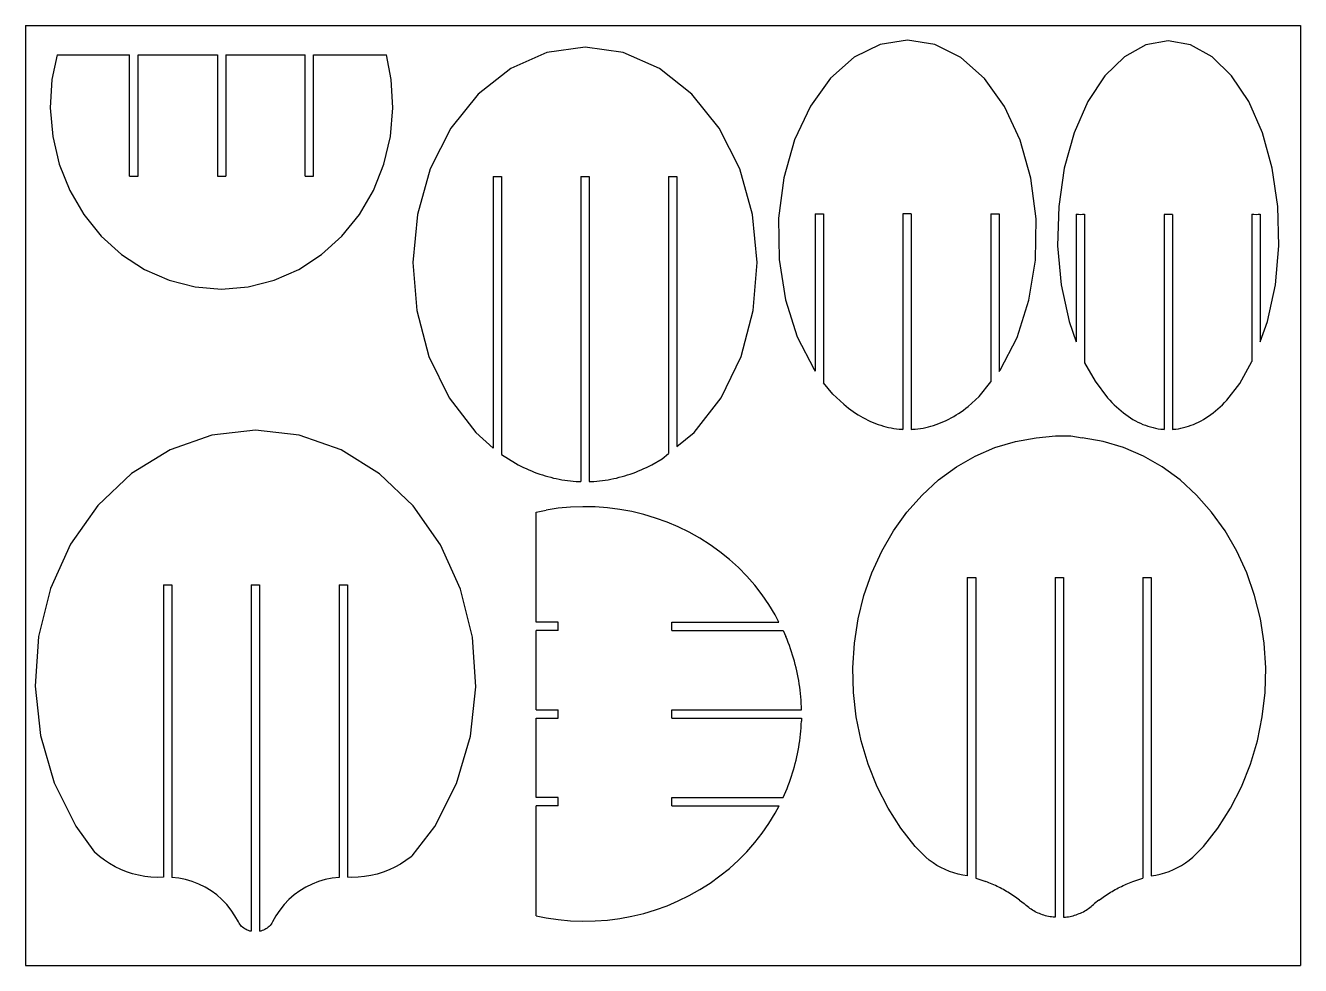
# Model space of a CAD drawing. Extents: x -1557 to 1557, y -795 to 795.
# Drawn here: x 947 to 1557, y -173 to 277 of the extents above; entities that cross this region are included whole.
import ezdxf

# ---------------------------------------------------------------- set-up
doc = ezdxf.new("R2010")
doc.units = 0
doc.header["$MEASUREMENT"] = 0
doc.layers.get('0').update_dxf_attribs({"linetype": 'CONTINUOUS'})

msp = doc.modelspace()

# ---------------------------------------------------------------- linework, layer by layer
for p, q in [((947.23, 276.52), (1557.23, 276.52)), ((947.23, 276.52), (947.23, -173.48)), ((1557.23, 276.52), (1557.23, -173.48)), ((1369.21, 269.52), (1356.17, 267.46)), ((1382.24, 267.4), (1369.21, 269.52)), ((1493.96, 269.11), (1483.26, 267.2)), ((1504.65, 267.2), (1493.96, 269.11)), ((962.31, 262.46), (959.88, 250.73)), ((962.31, 262.46), (997.06, 262.46)), ((997.06, 204.32), (997.06, 262.46)), ((1001.06, 204.32), (1001.06, 262.46)), ((1001.06, 262.46), (1039.06, 262.46)), ((1039.06, 262.46), (1039.06, 204.32)), ((1043.06, 262.46), (1043.06, 204.32)), ((1043.06, 262.46), (1081.06, 262.46)), ((1081.06, 204.32), (1081.06, 262.46)), ((1085.06, 204.32), (1085.06, 262.46)), ((1085.06, 262.46), (1119.91, 262.46)), ((1122.24, 250.73), (1119.91, 262.46)), ((1196.69, 263.56), (1179.36, 255.95)), ((1214.92, 266.14), (1196.69, 263.56)), ((1233.16, 263.56), (1214.92, 266.14)), ((1250.49, 255.95), (1233.16, 263.56)), ((1356.17, 267.46), (1343.72, 261.3)), ((1394.68, 261.17), (1382.24, 267.4)), ((1483.26, 267.2), (1473.01, 261.54)), ((1514.9, 261.54), (1504.65, 267.2)), ((1343.72, 261.3), (1332.41, 251.31)), ((1405.97, 251.13), (1394.68, 261.17)), ((1473.01, 261.54), (1463.62, 252.37)), ((1524.3, 252.37), (1514.9, 261.54)), ((959.88, 250.73), (959.06, 237.07)), ((1123.05, 237.07), (1122.24, 250.73)), ((1179.36, 255.95), (1163.79, 243.69)), ((1266.05, 243.69), (1250.49, 255.95)), ((1332.41, 251.31), (1322.75, 237.96)), ((1415.6, 237.73), (1405.97, 251.13)), ((1463.62, 252.37), (1455.47, 240.06)), ((1532.44, 240.06), (1524.3, 252.37)), ((1163.79, 243.69), (1150.76, 227.39)), ((1279.09, 227.39), (1266.05, 243.69)), ((1322.75, 237.96), (1315.17, 221.83)), ((1455.47, 240.06), (1448.91, 225.12)), ((1539, 225.12), (1532.44, 240.06)), ((959.06, 237.07), (960.24, 223.44)), ((1121.88, 223.44), (1123.05, 237.07)), ((1423.14, 221.56), (1415.6, 237.73)), ((1150.76, 227.39), (1140.91, 207.85)), ((1288.94, 207.85), (1279.09, 227.39)), ((960.24, 223.44), (963.36, 210.18)), ((1118.75, 210.18), (1121.88, 223.44)), ((1315.17, 221.83), (1310.02, 203.65)), ((1428.25, 203.36), (1423.14, 221.56)), ((1448.91, 225.12), (1444.21, 208.16)), ((1543.71, 208.17), (1539, 225.12)), ((963.36, 210.18), (968.37, 197.59)), ((1113.75, 197.59), (1118.75, 210.18)), ((1140.91, 207.85), (1134.73, 186.05)), ((1295.12, 186.05), (1288.94, 207.85)), ((1444.21, 208.16), (1441.54, 189.89)), ((1546.37, 189.89), (1543.71, 208.17)), ((997.06, 204.32), (1001.06, 204.32)), ((1039.06, 204.32), (1043.06, 204.32)), ((1081.06, 204.32), (1085.06, 204.32)), ((1170.92, 204.21), (1174.92, 204.21)), ((1170.92, 204.21), (1170.92, 74.21)), ((1174.92, 204.21), (1174.92, 71.21)), ((1212.92, 204.21), (1212.92, 58.17)), ((1212.92, 204.21), (1216.92, 204.21)), ((1216.92, 204.21), (1216.92, 58.17)), ((1254.92, 204.21), (1254.92, 71.69)), ((1254.92, 204.21), (1258.92, 204.21)), ((1258.92, 204.21), (1258.92, 74.97)), ((1310.02, 203.65), (1307.53, 184.25)), ((1430.7, 183.94), (1428.25, 203.36)), ((968.37, 197.59), (975.13, 185.99)), ((1106.98, 185.99), (1113.75, 197.59)), ((1441.54, 189.89), (1441.04, 171.05)), ((1546.88, 171.05), (1546.37, 189.89)), ((975.13, 185.99), (983.49, 175.65)), ((1098.63, 175.65), (1106.98, 185.99)), ((1134.73, 186.05), (1132.53, 163.06)), ((1297.32, 163.06), (1295.12, 186.05)), ((1307.53, 184.25), (1307.81, 164.49)), ((1325.03, 186.36), (1326.03, 186.33)), ((1325.03, 186.36), (1325.03, 111)), ((1326.03, 186.33), (1327.03, 186.32)), ((1327.03, 186.32), (1328.03, 186.33)), ((1328.03, 186.33), (1329.03, 186.36)), ((1329.03, 186.36), (1329.03, 105.38)), ((1371.03, 186.32), (1367.03, 186.32)), ((1367.03, 186.32), (1367.03, 83.18)), ((1371.03, 186.32), (1371.03, 83.17)), ((1409.03, 186.36), (1410.03, 186.33)), ((1409.03, 186.36), (1409.03, 105.86)), ((1410.03, 186.33), (1411.03, 186.32)), ((1411.03, 186.32), (1412.03, 186.33)), ((1412.03, 186.33), (1413.03, 186.36)), ((1413.03, 186.36), (1413.03, 110.91)), ((1430.38, 164.18), (1430.7, 183.94)), ((1449.96, 186.15), (1450.96, 186.12)), ((1449.96, 186.15), (1449.96, 125.09)), ((1450.96, 186.12), (1451.96, 186.11)), ((1451.96, 186.11), (1452.96, 186.12)), ((1452.96, 186.12), (1453.96, 186.15)), ((1453.96, 186.15), (1453.96, 115.1)), ((1491.96, 186.11), (1491.96, 83.18)), ((1495.96, 186.11), (1491.96, 186.11)), ((1495.96, 186.11), (1495.96, 83.18)), ((1533.96, 186.15), (1534.96, 186.12)), ((1533.96, 186.15), (1533.96, 115.63)), ((1534.96, 186.12), (1535.96, 186.11)), ((1535.96, 186.11), (1536.96, 186.12)), ((1536.96, 186.12), (1537.96, 186.15)), ((1537.96, 186.15), (1537.96, 125.09)), ((983.49, 175.65), (993.23, 166.83)), ((1088.88, 166.83), (1098.63, 175.65)), ((1441.04, 171.05), (1442.71, 152.42)), ((1545.21, 152.42), (1546.88, 171.05)), ((993.23, 166.83), (1004.14, 159.74)), ((1077.97, 159.74), (1088.88, 166.83)), ((1004.14, 159.74), (1015.94, 154.55)), ((1066.17, 154.55), (1077.97, 159.74)), ((1132.53, 163.06), (1134.41, 140.02)), ((1295.44, 140.02), (1297.32, 163.06)), ((1307.81, 164.49), (1310.84, 145.26)), ((1427.3, 144.97), (1430.38, 164.18)), ((1015.94, 154.55), (1028.34, 151.38)), ((1053.77, 151.38), (1066.17, 154.55)), ((1028.34, 151.38), (1041.06, 150.32)), ((1041.06, 150.32), (1053.77, 151.38)), ((1442.71, 152.42), (1446.49, 134.76)), ((1541.43, 134.76), (1545.21, 152.42)), ((1310.84, 145.26), (1316.49, 127.43)), ((1421.61, 127.17), (1427.3, 144.97)), ((1134.41, 140.02), (1140.28, 118.08)), ((1289.57, 118.08), (1295.44, 140.02)), ((1446.49, 134.76), (1449.96, 125.09)), ((1537.96, 125.09), (1541.43, 134.76)), ((1316.49, 127.43), (1324.51, 111.8)), ((1413.55, 111.57), (1421.61, 127.17)), ((1140.28, 118.08), (1149.86, 98.33)), ((1279.99, 98.33), (1289.57, 118.08)), ((1324.51, 111.8), (1325.03, 111)), ((1413.03, 110.91), (1413.55, 111.57)), ((1453.96, 115.1), (1459.04, 106.2)), ((1528.25, 105.21), (1533.96, 115.63)), ((1333.52, 99.99), (1329.03, 105.38)), ((1403.5, 98.89), (1409.03, 105.86)), ((1459.04, 106.2), (1464.9, 98.34)), ((1521.98, 97.17), (1528.25, 105.21)), ((1149.86, 98.33), (1162.66, 81.74)), ((1267.19, 81.74), (1279.99, 98.33)), ((1333.52, 99.99), (1338.71, 95.18)), ((1398.24, 94.13), (1403.5, 98.89)), ((1464.9, 98.34), (1465.94, 97.17)), ((1338.71, 95.18), (1339.82, 94.25)), ((1339.82, 94.25), (1340.94, 93.37)), ((1340.94, 93.37), (1342.07, 92.51)), ((1342.07, 92.51), (1343.22, 91.7)), ((1343.22, 91.7), (1344.37, 90.91)), ((1393.69, 90.82), (1394.84, 91.59)), ((1394.84, 91.59), (1395.99, 92.4)), ((1395.99, 92.4), (1397.12, 93.25)), ((1397.12, 93.25), (1398.24, 94.13)), ((1465.94, 97.17), (1467, 96.05)), ((1467, 96.05), (1468.06, 94.97)), ((1468.06, 94.97), (1469.15, 93.93)), ((1469.15, 93.93), (1470.25, 92.94)), ((1470.25, 92.94), (1471.36, 91.99)), ((1471.36, 91.99), (1472.48, 91.09)), ((1515.44, 91.09), (1516.56, 91.99)), ((1516.56, 91.99), (1517.67, 92.94)), ((1517.67, 92.94), (1518.77, 93.93)), ((1518.77, 93.93), (1519.85, 94.97)), ((1519.85, 94.97), (1520.92, 96.05)), ((1520.92, 96.05), (1521.98, 97.17)), ((1344.37, 90.91), (1345.54, 90.17)), ((1345.54, 90.17), (1346.71, 89.46)), ((1346.71, 89.46), (1347.9, 88.78)), ((1347.9, 88.78), (1349.09, 88.15)), ((1349.09, 88.15), (1350.3, 87.55)), ((1350.3, 87.55), (1351.51, 86.98)), ((1351.51, 86.98), (1352.72, 86.46)), ((1352.72, 86.46), (1353.95, 85.97)), ((1353.95, 85.97), (1355.18, 85.52)), ((1355.18, 85.52), (1356.42, 85.11)), ((1381.66, 85.07), (1382.9, 85.48)), ((1382.9, 85.48), (1384.13, 85.92)), ((1384.13, 85.92), (1385.35, 86.4)), ((1385.35, 86.4), (1386.57, 86.92)), ((1386.57, 86.92), (1387.77, 87.48)), ((1387.77, 87.48), (1388.98, 88.07)), ((1388.98, 88.07), (1390.17, 88.7)), ((1390.17, 88.7), (1391.35, 89.37)), ((1391.35, 89.37), (1392.53, 90.08)), ((1392.53, 90.08), (1393.69, 90.82)), ((1472.48, 91.09), (1473.61, 90.24)), ((1473.61, 90.24), (1474.76, 89.43)), ((1474.76, 89.43), (1475.91, 88.67)), ((1475.91, 88.67), (1477.08, 87.96)), ((1477.08, 87.96), (1478.25, 87.29)), ((1478.25, 87.29), (1479.43, 86.67)), ((1479.43, 86.67), (1480.62, 86.1)), ((1480.62, 86.1), (1481.82, 85.58)), ((1481.82, 85.58), (1483.03, 85.11)), ((1504.89, 85.11), (1506.1, 85.58)), ((1506.1, 85.58), (1507.29, 86.1)), ((1507.29, 86.1), (1508.48, 86.67)), ((1508.48, 86.67), (1509.67, 87.29)), ((1509.67, 87.29), (1510.84, 87.96)), ((1510.84, 87.96), (1512.01, 88.67)), ((1512.01, 88.67), (1513.16, 89.43)), ((1513.16, 89.43), (1514.31, 90.24)), ((1514.31, 90.24), (1515.44, 91.09)), ((1036.45, 80.43), (1016.41, 73.44)), ((1057.31, 82.77), (1036.45, 80.43)), ((1078.17, 80.38), (1057.31, 82.77)), ((1098.2, 73.33), (1078.17, 80.38)), ((1162.66, 81.74), (1170.92, 74.21)), ((1258.92, 74.97), (1267.19, 81.74)), ((1356.42, 85.11), (1357.66, 84.74)), ((1357.66, 84.74), (1358.91, 84.4)), ((1358.91, 84.4), (1360.16, 84.11)), ((1360.16, 84.11), (1361.41, 83.85)), ((1361.41, 83.85), (1362.67, 83.63)), ((1362.67, 83.63), (1363.93, 83.45)), ((1363.93, 83.45), (1365.2, 83.31)), ((1365.2, 83.31), (1366.46, 83.21)), ((1366.46, 83.21), (1367.03, 83.18)), ((1371.03, 83.17), (1371.64, 83.2)), ((1371.64, 83.2), (1372.91, 83.3)), ((1372.91, 83.3), (1374.17, 83.44)), ((1374.17, 83.44), (1375.42, 83.61)), ((1375.42, 83.61), (1376.68, 83.83)), ((1376.68, 83.83), (1377.93, 84.08)), ((1377.93, 84.08), (1379.18, 84.37)), ((1379.18, 84.37), (1380.43, 84.7)), ((1380.43, 84.7), (1381.66, 85.07)), ((1430.84, 79.07), (1440.04, 80.05)), ((1440.04, 80.05), (1447.29, 80.05)), ((1447.29, 80.05), (1452.82, 79.07)), ((1483.03, 85.11), (1484.24, 84.69)), ((1484.24, 84.69), (1485.45, 84.32)), ((1485.45, 84.32), (1486.67, 84)), ((1486.67, 84), (1487.9, 83.72)), ((1487.9, 83.72), (1489.12, 83.5)), ((1489.12, 83.5), (1490.35, 83.33)), ((1490.35, 83.33), (1491.59, 83.21)), ((1491.59, 83.21), (1491.96, 83.18)), ((1495.96, 83.18), (1496.33, 83.21)), ((1495.96, 83.18), (1495.96, 83.18)), ((1496.33, 83.21), (1497.56, 83.33)), ((1497.56, 83.33), (1498.79, 83.5)), ((1498.79, 83.5), (1500.02, 83.72)), ((1500.02, 83.72), (1501.25, 84)), ((1501.25, 84), (1502.47, 84.32)), ((1502.47, 84.32), (1503.68, 84.69)), ((1503.68, 84.69), (1504.89, 85.11)), ((1016.41, 73.44), (997.98, 62.07)), ((1116.61, 61.92), (1098.2, 73.33)), ((1401.61, 70.38), (1411.06, 74.44)), ((1411.06, 74.44), (1420.84, 77.35)), ((1420.84, 77.35), (1430.84, 79.07)), ((1462.82, 77.35), (1452.82, 79.07)), ((1472.59, 74.44), (1462.82, 77.35)), ((1482.05, 70.38), (1472.59, 74.44)), ((1174.92, 71.21), (1181.74, 66.94)), ((1246.86, 66.27), (1251.8, 69.13)), ((1251.8, 69.13), (1254.92, 71.69)), ((1392.58, 65.21), (1401.61, 70.38)), ((1491.08, 65.21), (1482.05, 70.38)), ((997.98, 62.07), (981.9, 46.78)), ((1132.68, 46.58), (1116.61, 61.92)), ((1181.74, 66.94), (1182.99, 66.27)), ((1182.99, 66.27), (1184.24, 65.62)), ((1184.24, 65.62), (1185.51, 64.99)), ((1185.51, 64.99), (1186.78, 64.39)), ((1186.78, 64.39), (1188.06, 63.82)), ((1188.06, 63.82), (1189.34, 63.28)), ((1189.34, 63.28), (1190.64, 62.76)), ((1190.64, 62.76), (1191.94, 62.27)), ((1191.94, 62.27), (1193.24, 61.8)), ((1193.24, 61.8), (1194.56, 61.37)), ((1194.56, 61.37), (1195.87, 60.96)), ((1233.97, 60.96), (1235.29, 61.37)), ((1235.29, 61.37), (1236.6, 61.8)), ((1236.6, 61.8), (1237.91, 62.27)), ((1237.91, 62.27), (1239.21, 62.76)), ((1239.21, 62.76), (1240.5, 63.28)), ((1240.5, 63.28), (1241.79, 63.82)), ((1241.79, 63.82), (1243.07, 64.39)), ((1243.07, 64.39), (1244.34, 64.99)), ((1244.34, 64.99), (1245.6, 65.62)), ((1245.6, 65.62), (1246.86, 66.27)), ((1384.06, 58.97), (1392.58, 65.21)), ((1499.59, 58.97), (1491.08, 65.21)), ((1195.87, 60.96), (1197.2, 60.57)), ((1197.2, 60.57), (1198.52, 60.22)), ((1198.52, 60.22), (1199.86, 59.89)), ((1199.86, 59.89), (1201.19, 59.59)), ((1201.19, 59.59), (1202.53, 59.32)), ((1202.53, 59.32), (1203.87, 59.08)), ((1203.87, 59.08), (1205.22, 58.86)), ((1205.22, 58.86), (1206.57, 58.68)), ((1206.57, 58.68), (1207.92, 58.52)), ((1207.92, 58.52), (1209.27, 58.38)), ((1209.27, 58.38), (1210.63, 58.28)), ((1210.63, 58.28), (1211.98, 58.21)), ((1211.98, 58.21), (1212.92, 58.17)), ((1216.92, 58.17), (1217.87, 58.21)), ((1217.87, 58.21), (1219.22, 58.28)), ((1219.22, 58.28), (1220.58, 58.38)), ((1220.58, 58.38), (1221.93, 58.52)), ((1221.93, 58.52), (1223.28, 58.68)), ((1223.28, 58.68), (1224.63, 58.86)), ((1224.63, 58.86), (1225.97, 59.08)), ((1225.97, 59.08), (1227.32, 59.32)), ((1227.32, 59.32), (1228.66, 59.59)), ((1228.66, 59.59), (1229.99, 59.89)), ((1229.99, 59.89), (1231.32, 60.22)), ((1231.32, 60.22), (1232.65, 60.57)), ((1232.65, 60.57), (1233.97, 60.96)), ((1376.16, 51.74), (1384.06, 58.97)), ((1507.49, 51.74), (1499.59, 58.97)), ((1368.95, 43.6), (1376.16, 51.74)), ((1514.71, 43.6), (1507.49, 51.74)), ((981.9, 46.78), (968.79, 28.17)), ((1145.76, 27.94), (1132.68, 46.58)), ((1191.52, 43.58), (1196.31, 44.53)), ((1191.52, -9.05), (1191.52, 43.58)), ((1202.14, 45.39), (1196.31, 44.53)), ((1208, 45.92), (1202.14, 45.39)), ((1213.9, 46.14), (1208, 45.92)), ((1219.79, 46.04), (1213.9, 46.14)), ((1225.67, 45.61), (1219.79, 46.04)), ((1231.51, 44.86), (1225.67, 45.61)), ((1237.3, 43.8), (1231.51, 44.86)), ((1243.02, 42.43), (1237.3, 43.8)), ((1362.5, 34.62), (1368.95, 43.6)), ((1521.16, 34.62), (1514.71, 43.6)), ((1248.64, 40.74), (1243.02, 42.43)), ((1254.16, 38.75), (1248.64, 40.74)), ((1259.55, 36.47), (1254.16, 38.75)), ((1264.8, 33.89), (1259.55, 36.47)), ((1269.88, 31.04), (1264.8, 33.89)), ((1274.79, 27.91), (1269.88, 31.04)), ((1356.89, 24.91), (1362.5, 34.62)), ((1526.77, 24.91), (1521.16, 34.62)), ((968.79, 28.17), (959.18, 6.97)), ((1155.35, 6.72), (1145.76, 27.94)), ((1279.5, 24.51), (1274.79, 27.91)), ((1284, 20.87), (1279.5, 24.51)), ((1352.17, 14.56), (1356.89, 24.91)), ((1531.49, 14.56), (1526.77, 24.91)), ((1288.28, 16.99), (1284, 20.87)), ((1292.32, 12.88), (1288.28, 16.99)), ((1296.11, 8.56), (1292.32, 12.88)), ((1348.39, 3.69), (1352.17, 14.56)), ((1397.83, 12.22), (1397.83, -130.55)), ((1397.83, 12.22), (1401.83, 12.22)), ((1401.83, 12.22), (1401.83, -131.61)), ((1439.83, 12.22), (1443.83, 12.22)), ((1439.83, 12.22), (1439.83, -150.4)), ((1443.83, 12.22), (1443.83, -150.4)), ((1481.83, 12.22), (1485.83, 12.22)), ((1481.83, 12.22), (1481.83, -131.61)), ((1485.83, 12.22), (1485.83, -130.55)), ((1535.26, 3.69), (1531.49, 14.56)), ((959.18, 6.97), (953.44, -15.97)), ((1013.24, 8.83), (1017.24, 8.83)), ((1013.24, 8.83), (1013.24, -131.24)), ((1017.24, 8.83), (1017.24, -131.27)), ((1055.24, 8.83), (1059.24, 8.83)), ((1055.24, 8.83), (1055.24, -157.1)), ((1059.24, 8.83), (1059.24, -157.1)), ((1097.24, 8.83), (1101.24, 8.83)), ((1097.24, 8.83), (1097.24, -131.27)), ((1101.24, 8.83), (1101.24, -131.21)), ((1161.06, -16.24), (1155.35, 6.72)), ((1299.64, 4.04), (1296.11, 8.56)), ((1302.9, -0.67), (1299.64, 4.04)), ((1345.6, -7.6), (1348.39, 3.69)), ((1538.05, -7.6), (1535.26, 3.69)), ((1305.87, -5.54), (1302.9, -0.67)), ((1307.73, -9.05), (1305.87, -5.54)), ((1202.02, -9.05), (1191.52, -9.05)), ((1202.02, -13.05), (1202.02, -9.05)), ((1256.5, -10.05), (1256.44, -9.05)), ((1256.44, -9.05), (1307.73, -9.05)), ((1256.44, -13.05), (1256.5, -12.06)), ((1256.52, -11.05), (1256.5, -10.05)), ((1256.5, -12.06), (1256.52, -11.05)), ((1343.82, -19.18), (1345.6, -7.6)), ((1539.83, -19.18), (1538.05, -7.6)), ((953.44, -15.97), (951.81, -39.75)), ((1162.66, -40.02), (1161.06, -16.24)), ((1191.52, -51.05), (1191.52, -13.05)), ((1202.02, -13.05), (1191.52, -13.05)), ((1256.44, -13.05), (1309.73, -13.05)), ((1309.73, -13.05), (1311, -15.94)), ((1311.6, -17.41), (1311, -15.94)), ((1312.18, -18.88), (1311.6, -17.41)), ((1312.73, -20.35), (1312.18, -18.88)), ((1313.26, -21.84), (1312.73, -20.35)), ((1313.76, -23.33), (1313.26, -21.84)), ((1314.24, -24.84), (1313.76, -23.33)), ((1343.07, -30.93), (1343.82, -19.18)), ((1540.58, -30.93), (1539.83, -19.18)), ((1314.69, -26.35), (1314.24, -24.84)), ((1315.12, -27.86), (1314.69, -26.35)), ((1315.53, -29.38), (1315.12, -27.86)), ((1315.91, -30.91), (1315.53, -29.38)), ((1316.26, -32.45), (1315.91, -30.91)), ((1316.59, -33.98), (1316.26, -32.45)), ((1316.89, -35.53), (1316.59, -33.98)), ((1317.17, -37.08), (1316.89, -35.53)), ((1343.36, -42.72), (1343.07, -30.93)), ((1540.29, -42.72), (1540.58, -30.93)), ((951.81, -39.75), (954.34, -63.43)), ((1160.1, -63.7), (1162.66, -40.02)), ((1317.42, -38.63), (1317.17, -37.08)), ((1317.64, -40.18), (1317.42, -38.63)), ((1317.84, -41.74), (1317.64, -40.18)), ((1318.02, -43.3), (1317.84, -41.74)), ((1318.17, -44.87), (1318.02, -43.3)), ((1318.29, -46.43), (1318.17, -44.87)), ((1318.39, -48), (1318.29, -46.43)), ((1318.46, -49.57), (1318.39, -48)), ((1344.69, -54.44), (1343.36, -42.72)), ((1538.97, -54.44), (1540.29, -42.72)), ((1191.52, -51.05), (1202.02, -51.05)), ((1202.02, -55.05), (1202.02, -51.05)), ((1256.44, -51.05), (1318.5, -51.05)), ((1256.5, -52.05), (1256.44, -51.05)), ((1256.44, -55.05), (1256.5, -54.06)), ((1256.52, -53.05), (1256.5, -52.05)), ((1256.5, -54.06), (1256.52, -53.05)), ((1318.5, -51.05), (1318.46, -49.57)), ((1347.04, -65.96), (1344.69, -54.44)), ((1536.62, -65.96), (1538.97, -54.44)), ((1191.52, -93.05), (1191.52, -55.05)), ((1191.52, -55.05), (1202.02, -55.05)), ((1256.44, -55.05), (1318.5, -55.05)), ((1318.17, -61.24), (1318.29, -59.68)), ((1318.29, -59.68), (1318.39, -58.11)), ((1318.39, -58.11), (1318.46, -56.54)), ((1318.5, -55.05), (1318.46, -56.54)), ((954.34, -63.43), (960.94, -86.08)), ((1153.48, -86.33), (1160.1, -63.7)), ((1317.42, -67.48), (1317.64, -65.93)), ((1317.64, -65.93), (1317.84, -64.37)), ((1317.84, -64.37), (1318.02, -62.81)), ((1318.02, -62.81), (1318.17, -61.24)), ((1350.38, -77.16), (1347.04, -65.96)), ((1533.27, -77.16), (1536.62, -65.96)), ((1316.26, -73.66), (1316.59, -72.13)), ((1316.59, -72.13), (1316.89, -70.58)), ((1316.89, -70.58), (1317.17, -69.03)), ((1317.17, -69.03), (1317.42, -67.48)), ((1314.69, -79.76), (1315.12, -78.25)), ((1315.12, -78.25), (1315.53, -76.73)), ((1315.53, -76.73), (1315.91, -75.2)), ((1315.91, -75.2), (1316.26, -73.66)), ((1354.69, -87.92), (1350.38, -77.16)), ((1528.96, -87.92), (1533.27, -77.16)), ((1312.73, -85.76), (1313.26, -84.27)), ((1313.26, -84.27), (1313.76, -82.78)), ((1313.76, -82.78), (1314.24, -81.27)), ((1314.24, -81.27), (1314.69, -79.76)), ((960.94, -86.08), (971.34, -106.79)), ((1143.05, -107.01), (1153.48, -86.33)), ((1310.37, -91.62), (1311, -90.17)), ((1311, -90.17), (1311.6, -88.7)), ((1311.6, -88.7), (1312.18, -87.23)), ((1312.18, -87.23), (1312.73, -85.76)), ((1359.91, -98.13), (1354.69, -87.92)), ((1523.74, -98.13), (1528.96, -87.92)), ((1202.02, -93.05), (1191.52, -93.05)), ((1202.02, -97.05), (1191.52, -97.05)), ((1191.52, -149.67), (1191.52, -97.05)), ((1202.02, -97.05), (1202.02, -93.05)), ((1256.5, -94.05), (1256.44, -93.05)), ((1256.44, -93.05), (1309.73, -93.05)), ((1256.44, -97.05), (1256.5, -96.06)), ((1256.44, -97.05), (1307.77, -97.05)), ((1256.52, -95.05), (1256.5, -94.05)), ((1256.5, -96.06), (1256.52, -95.05)), ((1305.87, -100.57), (1307.77, -97.05)), ((1309.73, -93.05), (1310.37, -91.62)), ((1302.9, -105.44), (1305.87, -100.57)), ((1366, -107.68), (1359.91, -98.13)), ((1517.65, -107.68), (1523.74, -98.13)), ((971.34, -106.79), (980.32, -119.28)), ((1132.28, -120.99), (1143.05, -107.01)), ((1299.64, -110.15), (1302.9, -105.44)), ((1372.89, -116.46), (1366, -107.68)), ((1510.77, -116.46), (1517.65, -107.68)), ((1292.32, -118.99), (1296.11, -114.67)), ((1296.11, -114.67), (1299.64, -110.15)), ((982.58, -121.25), (980.32, -119.28)), ((984.97, -123.06), (982.58, -121.25)), ((1131.72, -121.46), (1129.27, -123.28)), ((1132.28, -120.99), (1131.72, -121.46)), ((1288.28, -123.1), (1292.32, -118.99)), ((1377.44, -121.21), (1372.89, -116.46)), ((1377.93, -121.66), (1377.44, -121.21)), ((1379.64, -123.06), (1377.93, -121.66)), ((1504.01, -123.06), (1505.73, -121.66)), ((1505.73, -121.66), (1506.22, -121.21)), ((1506.22, -121.21), (1510.77, -116.46)), ((987.48, -124.71), (984.97, -123.06)), ((990.08, -126.19), (987.48, -124.71)), ((992.78, -127.49), (990.08, -126.19)), ((995.57, -128.61), (992.78, -127.49)), ((1121.24, -127.69), (1118.39, -128.79)), ((1124.01, -126.4), (1121.24, -127.69)), ((1126.69, -124.93), (1124.01, -126.4)), ((1129.27, -123.28), (1126.69, -124.93)), ((1279.5, -130.62), (1284, -126.98)), ((1284, -126.98), (1288.28, -123.1)), ((1381.43, -124.35), (1379.64, -123.06)), ((1383.3, -125.54), (1381.43, -124.35)), ((1385.23, -126.62), (1383.3, -125.54)), ((1387.22, -127.58), (1385.23, -126.62)), ((1389.26, -128.42), (1387.22, -127.58)), ((1494.39, -128.42), (1496.44, -127.58)), ((1496.44, -127.58), (1498.43, -126.62)), ((1498.43, -126.62), (1500.36, -125.54)), ((1500.36, -125.54), (1502.22, -124.35)), ((1502.22, -124.35), (1504.01, -123.06)), ((998.42, -129.54), (995.57, -128.61)), ((1001.32, -130.27), (998.42, -129.54)), ((1004.27, -130.81), (1001.32, -130.27)), ((1007.25, -131.15), (1004.27, -130.81)), ((1010.24, -131.3), (1007.25, -131.15)), ((1013.24, -131.24), (1010.24, -131.3)), ((1020.56, -131.65), (1017.24, -131.27)), ((1023.84, -132.31), (1020.56, -131.65)), ((1027.04, -133.26), (1023.84, -132.31)), ((1030.16, -134.48), (1027.04, -133.26)), ((1087.43, -133.26), (1084.32, -134.48)), ((1090.64, -132.31), (1087.43, -133.26)), ((1093.92, -131.65), (1090.64, -132.31)), ((1097.24, -131.27), (1093.92, -131.65)), ((1103.38, -131.29), (1101.24, -131.21)), ((1106.43, -131.2), (1103.38, -131.29)), ((1109.48, -130.9), (1106.43, -131.2)), ((1112.49, -130.4), (1109.48, -130.9)), ((1115.47, -129.7), (1112.49, -130.4)), ((1118.39, -128.79), (1115.47, -129.7)), ((1269.88, -137.15), (1274.79, -134.02)), ((1274.79, -134.02), (1279.5, -130.62)), ((1391.35, -129.14), (1389.26, -128.42)), ((1393.48, -129.74), (1391.35, -129.14)), ((1395.64, -130.21), (1393.48, -129.74)), ((1397.83, -130.55), (1395.64, -130.21)), ((1401.83, -131.61), (1406.62, -133.22)), ((1407.42, -133.53), (1406.62, -133.22)), ((1408.2, -133.85), (1407.42, -133.53)), ((1408.99, -134.18), (1408.2, -133.85)), ((1409.77, -134.51), (1408.99, -134.18)), ((1473.89, -134.51), (1474.67, -134.18)), ((1474.67, -134.18), (1475.45, -133.85)), ((1475.45, -133.85), (1476.24, -133.53)), ((1476.24, -133.53), (1477.03, -133.22)), ((1477.03, -133.22), (1481.83, -131.61)), ((1485.83, -130.55), (1488.01, -130.21)), ((1488.01, -130.21), (1490.17, -129.74)), ((1490.17, -129.74), (1492.3, -129.14)), ((1492.3, -129.14), (1494.39, -128.42)), ((1033.15, -135.97), (1030.16, -134.48)), ((1036, -137.71), (1033.15, -135.97)), ((1038.7, -139.69), (1036, -137.71)), ((1041.21, -141.9), (1038.7, -139.69)), ((1075.78, -139.69), (1073.27, -141.9)), ((1078.47, -137.71), (1075.78, -139.69)), ((1081.33, -135.97), (1078.47, -137.71)), ((1084.32, -134.48), (1081.33, -135.97)), ((1259.55, -142.58), (1264.8, -140)), ((1264.8, -140), (1269.88, -137.15)), ((1410.54, -134.86), (1409.77, -134.51)), ((1411.31, -135.22), (1410.54, -134.86)), ((1412.07, -135.58), (1411.31, -135.22)), ((1412.83, -135.96), (1412.07, -135.58)), ((1413.58, -136.34), (1412.83, -135.96)), ((1414.33, -136.74), (1413.58, -136.34)), ((1415.07, -137.14), (1414.33, -136.74)), ((1415.81, -137.56), (1415.07, -137.14)), ((1416.54, -137.98), (1415.81, -137.56)), ((1417.27, -138.41), (1416.54, -137.98)), ((1417.99, -138.86), (1417.27, -138.41)), ((1418.7, -139.31), (1417.99, -138.86)), ((1419.41, -139.77), (1418.7, -139.31)), ((1420.11, -140.24), (1419.41, -139.77)), ((1420.81, -140.72), (1420.11, -140.24)), ((1462.84, -140.72), (1463.54, -140.24)), ((1463.54, -140.24), (1464.24, -139.77)), ((1464.24, -139.77), (1464.95, -139.31)), ((1464.95, -139.31), (1465.67, -138.86)), ((1465.67, -138.86), (1466.39, -138.41)), ((1466.39, -138.41), (1467.11, -137.98)), ((1467.11, -137.98), (1467.84, -137.56)), ((1467.84, -137.56), (1468.58, -137.14)), ((1468.58, -137.14), (1469.32, -136.74)), ((1469.32, -136.74), (1470.07, -136.34)), ((1470.07, -136.34), (1470.82, -135.96)), ((1470.82, -135.96), (1471.58, -135.58)), ((1471.58, -135.58), (1472.35, -135.22)), ((1472.35, -135.22), (1473.11, -134.86)), ((1473.11, -134.86), (1473.89, -134.51)), ((1043.52, -144.31), (1041.21, -141.9)), ((1045.61, -146.92), (1043.52, -144.31)), ((1070.96, -144.31), (1068.87, -146.92)), ((1073.27, -141.9), (1070.96, -144.31)), ((1248.64, -146.85), (1254.16, -144.86)), ((1254.16, -144.86), (1259.55, -142.58)), ((1421.5, -141.21), (1420.81, -140.72)), ((1422.18, -141.7), (1421.5, -141.21)), ((1422.86, -142.21), (1422.18, -141.7)), ((1422.86, -142.21), (1424.98, -143.84)), ((1425.51, -144.33), (1424.98, -143.84)), ((1426.05, -144.82), (1425.51, -144.33)), ((1426.61, -145.29), (1426.05, -144.82)), ((1427.19, -145.74), (1426.61, -145.29)), ((1427.79, -146.17), (1427.19, -145.74)), ((1428.4, -146.58), (1427.79, -146.17)), ((1455.26, -146.58), (1455.87, -146.17)), ((1455.87, -146.17), (1456.46, -145.74)), ((1456.46, -145.74), (1457.04, -145.29)), ((1457.04, -145.29), (1457.6, -144.82)), ((1457.6, -144.82), (1458.15, -144.33)), ((1458.15, -144.33), (1458.67, -143.84)), ((1460.79, -142.21), (1458.67, -143.84)), ((1460.79, -142.21), (1461.47, -141.7)), ((1461.47, -141.7), (1462.15, -141.21)), ((1462.15, -141.21), (1462.84, -140.72)), ((1047.46, -149.7), (1045.61, -146.92)), ((1049.07, -152.63), (1047.46, -149.7)), ((1067.01, -149.7), (1065.4, -152.63)), ((1068.87, -146.92), (1067.01, -149.7)), ((1191.52, -149.67), (1196.31, -150.64)), ((1196.31, -150.64), (1202.14, -151.5)), ((1202.14, -151.5), (1208, -152.03)), ((1208, -152.03), (1213.9, -152.25)), ((1213.9, -152.25), (1219.79, -152.15)), ((1219.79, -152.15), (1225.67, -151.72)), ((1225.67, -151.72), (1231.51, -150.97)), ((1231.51, -150.97), (1237.3, -149.91)), ((1237.3, -149.91), (1243.02, -148.54)), ((1243.02, -148.54), (1248.64, -146.85)), ((1429.02, -146.98), (1428.4, -146.58)), ((1429.67, -147.35), (1429.02, -146.98)), ((1430.32, -147.71), (1429.67, -147.35)), ((1430.99, -148.05), (1430.32, -147.71)), ((1431.66, -148.36), (1430.99, -148.05)), ((1432.35, -148.66), (1431.66, -148.36)), ((1433.05, -148.93), (1432.35, -148.66)), ((1433.76, -149.18), (1433.05, -148.93)), ((1434.47, -149.41), (1433.76, -149.18)), ((1435.2, -149.62), (1434.47, -149.41)), ((1435.93, -149.81), (1435.2, -149.62)), ((1436.66, -149.97), (1435.93, -149.81)), ((1437.4, -150.11), (1436.66, -149.97)), ((1438.14, -150.22), (1437.4, -150.11)), ((1438.89, -150.32), (1438.14, -150.22)), ((1439.64, -150.39), (1438.89, -150.32)), ((1439.83, -150.4), (1439.64, -150.39)), ((1443.83, -150.4), (1444.02, -150.39)), ((1444.02, -150.39), (1444.77, -150.32)), ((1444.77, -150.32), (1445.51, -150.22)), ((1445.51, -150.22), (1446.25, -150.11)), ((1446.25, -150.11), (1446.99, -149.97)), ((1446.99, -149.97), (1447.73, -149.81)), ((1447.73, -149.81), (1448.46, -149.62)), ((1448.46, -149.62), (1449.18, -149.41)), ((1449.18, -149.41), (1449.9, -149.18)), ((1449.9, -149.18), (1450.6, -148.93)), ((1450.6, -148.93), (1451.3, -148.66)), ((1451.3, -148.66), (1451.99, -148.36)), ((1451.99, -148.36), (1452.67, -148.05)), ((1452.67, -148.05), (1453.34, -147.71)), ((1453.34, -147.71), (1453.99, -147.35)), ((1453.99, -147.35), (1454.63, -146.98)), ((1454.63, -146.98), (1455.26, -146.58)), ((1049.41, -153.2), (1049.07, -152.63)), ((1049.78, -153.74), (1049.41, -153.2)), ((1050.19, -154.25), (1049.78, -153.74)), ((1050.64, -154.73), (1050.19, -154.25)), ((1051.13, -155.17), (1050.64, -154.73)), ((1051.64, -155.57), (1051.13, -155.17)), ((1052.19, -155.94), (1051.64, -155.57)), ((1052.76, -156.26), (1052.19, -155.94)), ((1053.35, -156.54), (1052.76, -156.26)), ((1053.97, -156.78), (1053.35, -156.54)), ((1054.6, -156.96), (1053.97, -156.78)), ((1055.24, -157.1), (1054.6, -156.96)), ((1059.88, -156.96), (1059.24, -157.1)), ((1060.51, -156.77), (1059.88, -156.96)), ((1061.12, -156.54), (1060.51, -156.77)), ((1061.72, -156.26), (1061.12, -156.54)), ((1062.29, -155.94), (1061.72, -156.26)), ((1062.83, -155.57), (1062.29, -155.94)), ((1063.35, -155.17), (1062.83, -155.57)), ((1063.83, -154.73), (1063.35, -155.17)), ((1064.28, -154.25), (1063.83, -154.73)), ((1064.7, -153.74), (1064.28, -154.25)), ((1065.07, -153.2), (1064.7, -153.74)), ((1065.4, -152.63), (1065.07, -153.2)), ((947.23, -173.48), (1557.23, -173.48))]:
    msp.add_line(p, q)

doc.saveas('drawing.dxf')
